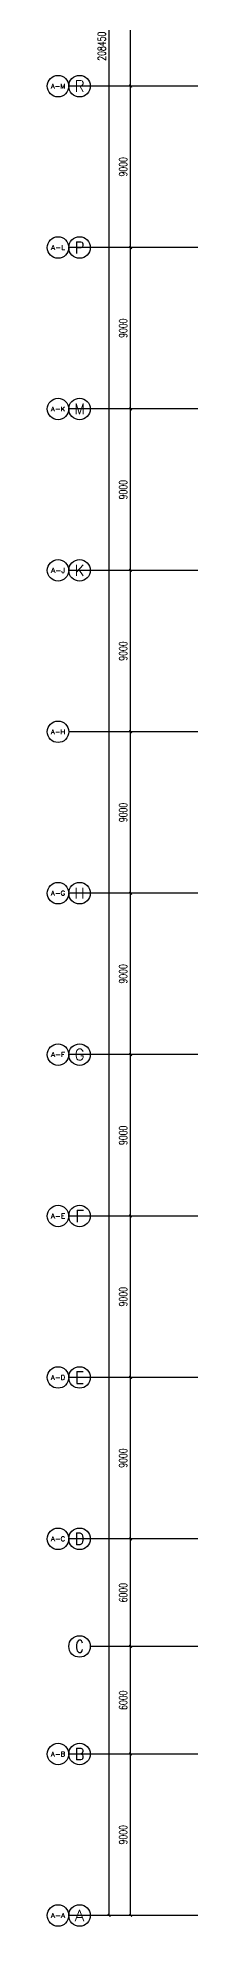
# Model space of a CAD drawing. Extents: x 6824721 to 16538177, y 2478193 to 6665639.
# Drawn here: x 8676955 to 8685355, y 2735101 to 2840398 of the extents above; entities that cross this region are included whole.
import ezdxf
from ezdxf.enums import TextEntityAlignment as Align

# ---------------------------------------------------------------- set-up
doc = ezdxf.new("R2010")
doc.units = 0
doc.header["$LTSCALE"] = 10
for name, color, linetype in [('0-wo', 8, 'Continuous'), ('AXIS', 3, 'Continuous'), ('AXIS_TEXT', 7, 'Continuous')]:
    doc.layers.add(name, color=color, linetype=linetype)
doc.styles.add('_TCH_AXIS', font='COMPLEX', dxfattribs={"bigfont": 'GBCBIG'})
doc.styles.add('_TCH_DIM_T3', font='SIMPLEX', dxfattribs={"width": 0.705882, "bigfont": 'GBCBIG'})
doc.styles.add('COMPLEX', font='COMPLEX')
doc.styles.add('STANDARD_T3', font='TSSDENG.shx', dxfattribs={"width": 0.56, "bigfont": 'TSSDCHN.shx'})
doc.dimstyles.new('_TCH_ARCH&&150', dxfattribs={"dimtxt": 525, "dimasz": 150, "dimexe": 375, "dimexo": 450, "dimgap": 150, "dimtad": 1, "dimdec": 0, "dimzin": 0, "dimdsep": 46, "dimtxsty": 'STANDARD_T3', "dimblk": 'ARCHTICK', "dimcen": 0.09, "dimclrt": 7, "dimazin": 2, "dimtfac": 1, "dimtdec": 0, "dimtix": 1, "dimtmove": 2, "dimatfit": 3, "dimfxl": 0, "dimtolj": 1, "dimtzin": 0, "dimarcsym": 0})

# ---------------------------------------------------------------- blocks, each defined once
blk = doc.blocks.new('_AXISO')
blk.add_circle((0, 0), 0.5)
at = {"layer": 'AXIS_TEXT', "style": 'COMPLEX', "width": 1.041667}
blk.add_attdef('A', text='', height=0.56, dxfattribs=at).set_placement((-0.25, -0.28), (0.25, -0.28), align=Align.FIT)
blk = doc.blocks.new('_ArchTick')
at = {"color": 0, "linetype": 'ByBlock', "const_width": 0.4}
blk.add_lwpolyline([(-0.5, -0.5), (0.5, 0.5)], dxfattribs=at)
blk = doc.blocks.new('*D282')
at = {"layer": 'AXIS', "color": 0, "lineweight": -2, "transparency": 16777216}
for p, q in [((-113567, 843925), (-118442, 843925)), ((-118067, 635475), (-118067, 843925)), ((-113567, 635475), (-118442, 635475))]:
    blk.add_line(p, q, dxfattribs=at)
at = {"layer": 'Defpoints', "color": 0, "transparency": 16777216}
for p in [(-118067, 843925), (-113117, 843925), (-113117, 635475)]:
    blk.add_point(p, dxfattribs=at)
at = {"layer": 'AXIS', "color": 0, "lineweight": -2, "transparency": 16777216, "xscale": 150, "yscale": 150, "zscale": 150}
for p, rotation in [((-118067, 843925), 90), ((-118067, 635475), 270)]:
    blk.add_blockref('_ArchTick', p, dxfattribs=dict(at, rotation=rotation))
at = {"layer": 'AXIS', "color": 7, "transparency": 16777216, "insert": (-118480, 739700), "char_height": 446.2, "attachment_point": 5, "rotation": 90, "style": '_TCH_DIM_T3'}
blk.add_mtext('\\A1;208450', dxfattribs=at)
blk = doc.blocks.new('*D283')
at = {"layer": 'AXIS', "color": 0, "lineweight": -2, "transparency": 16777216}
for p, q in [((-113567, 644475), (-117242, 644475)), ((-116867, 635475), (-116867, 644475)), ((-113567, 635475), (-117242, 635475))]:
    blk.add_line(p, q, dxfattribs=at)
at = {"layer": 'Defpoints', "color": 0, "transparency": 16777216}
for p in [(-116867, 644475), (-113117, 644475), (-113117, 635475)]:
    blk.add_point(p, dxfattribs=at)
at = {"layer": 'AXIS', "color": 0, "lineweight": -2, "transparency": 16777216, "xscale": 150, "yscale": 150, "zscale": 150}
for p, rotation in [((-116867, 644475), 90), ((-116867, 635475), 270)]:
    blk.add_blockref('_ArchTick', p, dxfattribs=dict(at, rotation=rotation))
at = {"layer": 'AXIS', "color": 7, "transparency": 16777216, "insert": (-117280, 639975), "char_height": 446.2, "attachment_point": 5, "rotation": 90, "style": '_TCH_DIM_T3'}
blk.add_mtext('\\A1;9000', dxfattribs=at)
blk = doc.blocks.new('*D284')
at = {"layer": 'AXIS', "color": 0, "lineweight": -2, "transparency": 16777216}
for p, q in [((-113567, 650475), (-117242, 650475)), ((-116867, 644475), (-116867, 650475)), ((-113567, 644475), (-117242, 644475))]:
    blk.add_line(p, q, dxfattribs=at)
at = {"layer": 'Defpoints', "color": 0, "transparency": 16777216}
for p in [(-116867, 650475), (-113117, 650475), (-113117, 644475)]:
    blk.add_point(p, dxfattribs=at)
at = {"layer": 'AXIS', "color": 0, "lineweight": -2, "transparency": 16777216, "xscale": 150, "yscale": 150, "zscale": 150}
for p, rotation in [((-116867, 650475), 90), ((-116867, 644475), 270)]:
    blk.add_blockref('_ArchTick', p, dxfattribs=dict(at, rotation=rotation))
at = {"layer": 'AXIS', "color": 7, "transparency": 16777216, "insert": (-117280, 647475), "char_height": 446.2, "attachment_point": 5, "rotation": 90, "style": '_TCH_DIM_T3'}
blk.add_mtext('\\A1;6000', dxfattribs=at)
blk = doc.blocks.new('*D285')
at = {"layer": 'AXIS', "color": 0, "lineweight": -2, "transparency": 16777216}
for p, q in [((-113567, 656475), (-117242, 656475)), ((-116867, 650475), (-116867, 656475)), ((-113567, 650475), (-117242, 650475))]:
    blk.add_line(p, q, dxfattribs=at)
at = {"layer": 'Defpoints', "color": 0, "transparency": 16777216}
for p in [(-116867, 656475), (-113117, 656475), (-113117, 650475)]:
    blk.add_point(p, dxfattribs=at)
at = {"layer": 'AXIS', "color": 0, "lineweight": -2, "transparency": 16777216, "xscale": 150, "yscale": 150, "zscale": 150}
for p, rotation in [((-116867, 656475), 90), ((-116867, 650475), 270)]:
    blk.add_blockref('_ArchTick', p, dxfattribs=dict(at, rotation=rotation))
at = {"layer": 'AXIS', "color": 7, "transparency": 16777216, "insert": (-117280, 653475), "char_height": 446.2, "attachment_point": 5, "rotation": 90, "style": '_TCH_DIM_T3'}
blk.add_mtext('\\A1;6000', dxfattribs=at)
blk = doc.blocks.new('*D286')
at = {"layer": 'AXIS', "color": 0, "lineweight": -2, "transparency": 16777216}
for p, q in [((-113567, 665475), (-117242, 665475)), ((-116867, 656475), (-116867, 665475)), ((-113567, 656475), (-117242, 656475))]:
    blk.add_line(p, q, dxfattribs=at)
at = {"layer": 'Defpoints', "color": 0, "transparency": 16777216}
for p in [(-116867, 665475), (-113117, 665475), (-113117, 656475)]:
    blk.add_point(p, dxfattribs=at)
at = {"layer": 'AXIS', "color": 0, "lineweight": -2, "transparency": 16777216, "xscale": 150, "yscale": 150, "zscale": 150}
for p, rotation in [((-116867, 665475), 90), ((-116867, 656475), 270)]:
    blk.add_blockref('_ArchTick', p, dxfattribs=dict(at, rotation=rotation))
at = {"layer": 'AXIS', "color": 7, "transparency": 16777216, "insert": (-117280, 660975), "char_height": 446.2, "attachment_point": 5, "rotation": 90, "style": '_TCH_DIM_T3'}
blk.add_mtext('\\A1;9000', dxfattribs=at)
blk = doc.blocks.new('*D287')
at = {"layer": 'AXIS', "color": 0, "lineweight": -2, "transparency": 16777216}
for p, q in [((-113567, 674475), (-117242, 674475)), ((-116867, 665475), (-116867, 674475)), ((-113567, 665475), (-117242, 665475))]:
    blk.add_line(p, q, dxfattribs=at)
at = {"layer": 'Defpoints', "color": 0, "transparency": 16777216}
for p in [(-116867, 674475), (-113117, 674475), (-113117, 665475)]:
    blk.add_point(p, dxfattribs=at)
at = {"layer": 'AXIS', "color": 0, "lineweight": -2, "transparency": 16777216, "xscale": 150, "yscale": 150, "zscale": 150}
for p, rotation in [((-116867, 674475), 90), ((-116867, 665475), 270)]:
    blk.add_blockref('_ArchTick', p, dxfattribs=dict(at, rotation=rotation))
at = {"layer": 'AXIS', "color": 7, "transparency": 16777216, "insert": (-117280, 669975), "char_height": 446.2, "attachment_point": 5, "rotation": 90, "style": '_TCH_DIM_T3'}
blk.add_mtext('\\A1;9000', dxfattribs=at)
blk = doc.blocks.new('*D288')
at = {"layer": 'AXIS', "color": 0, "lineweight": -2, "transparency": 16777216}
for p, q in [((-113567, 683475), (-117242, 683475)), ((-116867, 674475), (-116867, 683475)), ((-113567, 674475), (-117242, 674475))]:
    blk.add_line(p, q, dxfattribs=at)
at = {"layer": 'Defpoints', "color": 0, "transparency": 16777216}
for p in [(-116867, 683475), (-113117, 683475), (-113117, 674475)]:
    blk.add_point(p, dxfattribs=at)
at = {"layer": 'AXIS', "color": 0, "lineweight": -2, "transparency": 16777216, "xscale": 150, "yscale": 150, "zscale": 150}
for p, rotation in [((-116867, 683475), 90), ((-116867, 674475), 270)]:
    blk.add_blockref('_ArchTick', p, dxfattribs=dict(at, rotation=rotation))
at = {"layer": 'AXIS', "color": 7, "transparency": 16777216, "insert": (-117280, 678975), "char_height": 446.2, "attachment_point": 5, "rotation": 90, "style": '_TCH_DIM_T3'}
blk.add_mtext('\\A1;9000', dxfattribs=at)
blk = doc.blocks.new('*D289')
at = {"layer": 'AXIS', "color": 0, "lineweight": -2, "transparency": 16777216}
for p, q in [((-113567, 692475), (-117242, 692475)), ((-116867, 683475), (-116867, 692475)), ((-113567, 683475), (-117242, 683475))]:
    blk.add_line(p, q, dxfattribs=at)
at = {"layer": 'Defpoints', "color": 0, "transparency": 16777216}
for p in [(-116867, 692475), (-113117, 692475), (-113117, 683475)]:
    blk.add_point(p, dxfattribs=at)
at = {"layer": 'AXIS', "color": 0, "lineweight": -2, "transparency": 16777216, "xscale": 150, "yscale": 150, "zscale": 150}
for p, rotation in [((-116867, 692475), 90), ((-116867, 683475), 270)]:
    blk.add_blockref('_ArchTick', p, dxfattribs=dict(at, rotation=rotation))
at = {"layer": 'AXIS', "color": 7, "transparency": 16777216, "insert": (-117280, 687975), "char_height": 446.2, "attachment_point": 5, "rotation": 90, "style": '_TCH_DIM_T3'}
blk.add_mtext('\\A1;9000', dxfattribs=at)
blk = doc.blocks.new('*D290')
at = {"layer": 'AXIS', "color": 0, "lineweight": -2, "transparency": 16777216}
for p, q in [((-113567, 701475), (-117242, 701475)), ((-116867, 692475), (-116867, 701475)), ((-113567, 692475), (-117242, 692475))]:
    blk.add_line(p, q, dxfattribs=at)
at = {"layer": 'Defpoints', "color": 0, "transparency": 16777216}
for p in [(-116867, 701475), (-113117, 701475), (-113117, 692475)]:
    blk.add_point(p, dxfattribs=at)
at = {"layer": 'AXIS', "color": 0, "lineweight": -2, "transparency": 16777216, "xscale": 150, "yscale": 150, "zscale": 150}
for p, rotation in [((-116867, 701475), 90), ((-116867, 692475), 270)]:
    blk.add_blockref('_ArchTick', p, dxfattribs=dict(at, rotation=rotation))
at = {"layer": 'AXIS', "color": 7, "transparency": 16777216, "insert": (-117280, 696975), "char_height": 446.2, "attachment_point": 5, "rotation": 90, "style": '_TCH_DIM_T3'}
blk.add_mtext('\\A1;9000', dxfattribs=at)
blk = doc.blocks.new('*D291')
at = {"layer": 'AXIS', "color": 0, "lineweight": -2, "transparency": 16777216}
for p, q in [((-113567, 710475), (-117242, 710475)), ((-116867, 701475), (-116867, 710475)), ((-113567, 701475), (-117242, 701475))]:
    blk.add_line(p, q, dxfattribs=at)
at = {"layer": 'Defpoints', "color": 0, "transparency": 16777216}
for p in [(-116867, 710475), (-113117, 710475), (-113117, 701475)]:
    blk.add_point(p, dxfattribs=at)
at = {"layer": 'AXIS', "color": 0, "lineweight": -2, "transparency": 16777216, "xscale": 150, "yscale": 150, "zscale": 150}
for p, rotation in [((-116867, 710475), 90), ((-116867, 701475), 270)]:
    blk.add_blockref('_ArchTick', p, dxfattribs=dict(at, rotation=rotation))
at = {"layer": 'AXIS', "color": 7, "transparency": 16777216, "insert": (-117280, 705975), "char_height": 446.2, "attachment_point": 5, "rotation": 90, "style": '_TCH_DIM_T3'}
blk.add_mtext('\\A1;9000', dxfattribs=at)
blk = doc.blocks.new('*D292')
at = {"layer": 'AXIS', "color": 0, "lineweight": -2, "transparency": 16777216}
for p, q in [((-113567, 719475), (-117242, 719475)), ((-116867, 710475), (-116867, 719475)), ((-113567, 710475), (-117242, 710475))]:
    blk.add_line(p, q, dxfattribs=at)
at = {"layer": 'Defpoints', "color": 0, "transparency": 16777216}
for p in [(-116867, 719475), (-113117, 719475), (-113117, 710475)]:
    blk.add_point(p, dxfattribs=at)
at = {"layer": 'AXIS', "color": 0, "lineweight": -2, "transparency": 16777216, "xscale": 150, "yscale": 150, "zscale": 150}
for p, rotation in [((-116867, 719475), 90), ((-116867, 710475), 270)]:
    blk.add_blockref('_ArchTick', p, dxfattribs=dict(at, rotation=rotation))
at = {"layer": 'AXIS', "color": 7, "transparency": 16777216, "insert": (-117280, 714975), "char_height": 446.2, "attachment_point": 5, "rotation": 90, "style": '_TCH_DIM_T3'}
blk.add_mtext('\\A1;9000', dxfattribs=at)
blk = doc.blocks.new('*D293')
at = {"layer": 'AXIS', "color": 0, "lineweight": -2, "transparency": 16777216}
for p, q in [((-113567, 728475), (-117242, 728475)), ((-116867, 719475), (-116867, 728475)), ((-113567, 719475), (-117242, 719475))]:
    blk.add_line(p, q, dxfattribs=at)
at = {"layer": 'Defpoints', "color": 0, "transparency": 16777216}
for p in [(-116867, 728475), (-113117, 728475), (-113117, 719475)]:
    blk.add_point(p, dxfattribs=at)
at = {"layer": 'AXIS', "color": 0, "lineweight": -2, "transparency": 16777216, "xscale": 150, "yscale": 150, "zscale": 150}
for p, rotation in [((-116867, 728475), 90), ((-116867, 719475), 270)]:
    blk.add_blockref('_ArchTick', p, dxfattribs=dict(at, rotation=rotation))
at = {"layer": 'AXIS', "color": 7, "transparency": 16777216, "insert": (-117280, 723975), "char_height": 446.2, "attachment_point": 5, "rotation": 90, "style": '_TCH_DIM_T3'}
blk.add_mtext('\\A1;9000', dxfattribs=at)
blk = doc.blocks.new('*D294')
at = {"layer": 'AXIS', "color": 0, "lineweight": -2, "transparency": 16777216}
for p, q in [((-113567, 737475), (-117242, 737475)), ((-116867, 728475), (-116867, 737475)), ((-113567, 728475), (-117242, 728475))]:
    blk.add_line(p, q, dxfattribs=at)
at = {"layer": 'Defpoints', "color": 0, "transparency": 16777216}
for p in [(-116867, 737475), (-113117, 737475), (-113117, 728475)]:
    blk.add_point(p, dxfattribs=at)
at = {"layer": 'AXIS', "color": 0, "lineweight": -2, "transparency": 16777216, "xscale": 150, "yscale": 150, "zscale": 150}
for p, rotation in [((-116867, 737475), 90), ((-116867, 728475), 270)]:
    blk.add_blockref('_ArchTick', p, dxfattribs=dict(at, rotation=rotation))
at = {"layer": 'AXIS', "color": 7, "transparency": 16777216, "insert": (-117280, 732975), "char_height": 446.2, "attachment_point": 5, "rotation": 90, "style": '_TCH_DIM_T3'}
blk.add_mtext('\\A1;9000', dxfattribs=at)
blk = doc.blocks.new('*D295')
at = {"layer": 'AXIS', "color": 0, "lineweight": -2, "transparency": 16777216}
for p, q in [((-113567, 746475), (-117242, 746475)), ((-116867, 737475), (-116867, 746475)), ((-113567, 737475), (-117242, 737475))]:
    blk.add_line(p, q, dxfattribs=at)
at = {"layer": 'Defpoints', "color": 0, "transparency": 16777216}
for p in [(-116867, 746475), (-113117, 746475), (-113117, 737475)]:
    blk.add_point(p, dxfattribs=at)
at = {"layer": 'AXIS', "color": 0, "lineweight": -2, "transparency": 16777216, "xscale": 150, "yscale": 150, "zscale": 150}
for p, rotation in [((-116867, 746475), 90), ((-116867, 737475), 270)]:
    blk.add_blockref('_ArchTick', p, dxfattribs=dict(at, rotation=rotation))
at = {"layer": 'AXIS', "color": 7, "transparency": 16777216, "insert": (-117280, 741975), "char_height": 446.2, "attachment_point": 5, "rotation": 90, "style": '_TCH_DIM_T3'}
blk.add_mtext('\\A1;9000', dxfattribs=at)
blk = doc.blocks.new('wet 45u67i')
at = {"layer": 'AXIS', "color": 3}
for p, q in [((-113117.3, 737474.6), (-120317.3, 737474.6)), ((-113117.3, 737474.6), (-119117.3, 737474.6)), ((-113117.3, 728474.6), (-120317.3, 728474.6)), ((-113117.3, 728474.6), (-119117.3, 728474.6)), ((-113117.3, 719474.6), (-120317.3, 719474.6)), ((-113117.3, 719474.6), (-119117.3, 719474.6)), ((-113117.3, 710474.6), (-120317.3, 710474.6)), ((-113117.3, 710474.6), (-119117.3, 710474.6)), ((-113117.3, 701474.6), (-120317.3, 701474.6)), ((-113117.3, 692474.6), (-120317.3, 692474.6)), ((-113117.3, 692474.6), (-119117.3, 692474.6)), ((-113117.3, 683474.6), (-120317.3, 683474.6)), ((-113117.3, 683474.6), (-119117.3, 683474.6)), ((-113117.3, 674474.6), (-120317.3, 674474.6)), ((-113117.3, 674474.6), (-119117.3, 674474.6)), ((-113117.3, 665474.6), (-120317.3, 665474.6)), ((-113117.3, 665474.6), (-119117.3, 665474.6)), ((-113117.3, 656474.6), (-120317.3, 656474.6)), ((-113117.3, 656474.6), (-119117.3, 656474.6)), ((-113117.3, 650474.6), (-119117.3, 650474.6)), ((-113117.3, 644474.6), (-120317.3, 644474.6)), ((-113117.3, 644474.6), (-119117.3, 644474.6)), ((-113117.3, 635474.6), (-120317.3, 635474.6)), ((-113117.3, 635474.6), (-119117.3, 635474.6))]:
    blk.add_line(p, q, dxfattribs=at)
ref = blk.add_blockref('_AXISO', (-120917.3, 737474.6), dxfattribs=dict(at, xscale=1200, yscale=1200, zscale=1200))
ref.add_attrib('A', 'A-M', dxfattribs={"layer": 'AXIS_TEXT', "height": 247.86, "style": '_TCH_AXIS'}).set_placement((-121318.6, 737350.7), (-120516, 737350.7), align=Align.FIT)
ref = blk.add_blockref('_AXISO', (-119717.3, 737474.6), dxfattribs=dict(at, xscale=1200, yscale=1200, zscale=1200))
ref.add_attrib('A', 'R', dxfattribs={"layer": 'AXIS_TEXT', "height": 637.8, "style": '_TCH_AXIS'}).set_placement((-119990.6, 737155.7), (-119444, 737155.7), align=Align.FIT)
ref = blk.add_blockref('_AXISO', (-120917.3, 728474.6), dxfattribs=dict(at, xscale=1200, yscale=1200, zscale=1200))
ref.add_attrib('A', 'A-L', dxfattribs={"layer": 'AXIS_TEXT', "height": 269.48, "style": '_TCH_AXIS'}).set_placement((-121315.1, 728339.9), (-120519.5, 728339.9), align=Align.FIT)
ref = blk.add_blockref('_AXISO', (-119717.3, 728474.6), dxfattribs=dict(at, xscale=1200, yscale=1200, zscale=1200))
ref.add_attrib('A', 'P', dxfattribs={"layer": 'AXIS_TEXT', "height": 652.9, "style": '_TCH_AXIS'}).set_placement((-119981.6, 728148.2), (-119453, 728148.2), align=Align.FIT)
ref = blk.add_blockref('_AXISO', (-120917.3, 719474.6), dxfattribs=dict(at, xscale=1200, yscale=1200, zscale=1200))
ref.add_attrib('A', 'A-K', dxfattribs={"layer": 'AXIS_TEXT', "height": 254.69, "style": '_TCH_AXIS'}).set_placement((-121317.5, 719347.3), (-120517.1, 719347.3), align=Align.FIT)
ref = blk.add_blockref('_AXISO', (-119717.3, 719474.6), dxfattribs=dict(at, xscale=1200, yscale=1200, zscale=1200))
ref.add_attrib('A', 'M', dxfattribs={"layer": 'AXIS_TEXT', "height": 594, "style": '_TCH_AXIS'}).set_placement((-120014.3, 719177.6), (-119420.3, 719177.6), align=Align.FIT)
ref = blk.add_blockref('_AXISO', (-120917.3, 710474.6), dxfattribs=dict(at, xscale=1200, yscale=1200, zscale=1200))
ref.add_attrib('A', 'A-J', dxfattribs={"layer": 'AXIS_TEXT', "height": 285.97, "style": '_TCH_AXIS'}).set_placement((-121312.2, 710331.6), (-120522.4, 710331.6), align=Align.FIT)
ref = blk.add_blockref('_AXISO', (-119717.3, 710474.6), dxfattribs=dict(at, xscale=1200, yscale=1200, zscale=1200))
ref.add_attrib('A', 'K', dxfattribs={"layer": 'AXIS_TEXT', "height": 622.9, "style": '_TCH_AXIS'}).set_placement((-119999.1, 710163.2), (-119435.5, 710163.2), align=Align.FIT)
ref = blk.add_blockref('_AXISO', (-120917.3, 701474.6), dxfattribs=dict(at, xscale=1200, yscale=1200, zscale=1200))
ref.add_attrib('A', 'A-H', dxfattribs={"layer": 'AXIS_TEXT', "height": 251.23, "style": '_TCH_AXIS'}).set_placement((-121318.1, 701349), (-120516.5, 701349), align=Align.FIT)
ref = blk.add_blockref('_AXISO', (-120917.3, 692474.6), dxfattribs=dict(at, xscale=1200, yscale=1200, zscale=1200))
ref.add_attrib('A', 'A-G', dxfattribs={"layer": 'AXIS_TEXT', "height": 258.24, "style": '_TCH_AXIS'}).set_placement((-121317, 692345.5), (-120517.6, 692345.5), align=Align.FIT)
ref = blk.add_blockref('_AXISO', (-119717.3, 692474.6), dxfattribs=dict(at, xscale=1200, yscale=1200, zscale=1200))
ref.add_attrib('A', 'H', dxfattribs={"layer": 'AXIS_TEXT', "height": 608.3, "style": '_TCH_AXIS'}).set_placement((-120007, 692170.5), (-119427.6, 692170.5), align=Align.FIT)
ref = blk.add_blockref('_AXISO', (-120917.3, 683474.6), dxfattribs=dict(at, xscale=1200, yscale=1200, zscale=1200))
ref.add_attrib('A', 'A-F', dxfattribs={"layer": 'AXIS_TEXT', "height": 265.63, "style": '_TCH_AXIS'}).set_placement((-121315.7, 683341.8), (-120518.9, 683341.8), align=Align.FIT)
ref = blk.add_blockref('_AXISO', (-119717.3, 683474.6), dxfattribs=dict(at, xscale=1200, yscale=1200, zscale=1200))
ref.add_attrib('A', 'G', dxfattribs={"layer": 'AXIS_TEXT', "height": 637.8, "style": '_TCH_AXIS'}).set_placement((-119990.6, 683155.7), (-119444, 683155.7), align=Align.FIT)
ref = blk.add_blockref('_AXISO', (-120917.3, 674474.6), dxfattribs=dict(at, xscale=1200, yscale=1200, zscale=1200))
ref.add_attrib('A', 'A-E', dxfattribs={"layer": 'AXIS_TEXT', "height": 265.63, "style": '_TCH_AXIS'}).set_placement((-121315.7, 674341.8), (-120518.9, 674341.8), align=Align.FIT)
ref = blk.add_blockref('_AXISO', (-119717.3, 674474.6), dxfattribs=dict(at, xscale=1200, yscale=1200, zscale=1200))
ref.add_attrib('A', 'F', dxfattribs={"layer": 'AXIS_TEXT', "height": 668.2, "style": '_TCH_AXIS'}).set_placement((-119971.8, 674140.5), (-119462.8, 674140.5), align=Align.FIT)
ref = blk.add_blockref('_AXISO', (-120917.3, 665474.6), dxfattribs=dict(at, xscale=1200, yscale=1200, zscale=1200))
ref.add_attrib('A', 'A-D', dxfattribs={"layer": 'AXIS_TEXT', "height": 261.89, "style": '_TCH_AXIS'}).set_placement((-121316.4, 665343.7), (-120518.2, 665343.7), align=Align.FIT)
ref = blk.add_blockref('_AXISO', (-119717.3, 665474.6), dxfattribs=dict(at, xscale=1200, yscale=1200, zscale=1200))
ref.add_attrib('A', 'E', dxfattribs={"layer": 'AXIS_TEXT', "height": 668.2, "style": '_TCH_AXIS'}).set_placement((-119971.8, 665140.5), (-119462.8, 665140.5), align=Align.FIT)
ref = blk.add_blockref('_AXISO', (-120917.3, 656474.6), dxfattribs=dict(at, xscale=1200, yscale=1200, zscale=1200))
ref.add_attrib('A', 'A-C', dxfattribs={"layer": 'AXIS_TEXT', "height": 269.48, "style": '_TCH_AXIS'}).set_placement((-121315.1, 656339.9), (-120519.5, 656339.9), align=Align.FIT)
ref = blk.add_blockref('_AXISO', (-119717.3, 656474.6), dxfattribs=dict(at, xscale=1200, yscale=1200, zscale=1200))
ref.add_attrib('A', 'D', dxfattribs={"layer": 'AXIS_TEXT', "height": 652.9, "style": '_TCH_AXIS'}).set_placement((-119981.6, 656148.2), (-119453, 656148.2), align=Align.FIT)
ref = blk.add_blockref('_AXISO', (-119717.3, 650474.6), dxfattribs=dict(at, xscale=1200, yscale=1200, zscale=1200))
ref.add_attrib('A', 'C', dxfattribs={"layer": 'AXIS_TEXT', "height": 683.5, "style": '_TCH_AXIS'}).set_placement((-119961.4, 650132.8), (-119473.2, 650132.8), align=Align.FIT)
ref = blk.add_blockref('_AXISO', (-120917.3, 644474.6), dxfattribs=dict(at, xscale=1200, yscale=1200, zscale=1200))
ref.add_attrib('A', 'A-B', dxfattribs={"layer": 'AXIS_TEXT', "height": 261.89, "style": '_TCH_AXIS'}).set_placement((-121316.4, 644343.7), (-120518.2, 644343.7), align=Align.FIT)
ref = blk.add_blockref('_AXISO', (-119717.3, 644474.6), dxfattribs=dict(at, xscale=1200, yscale=1200, zscale=1200))
ref.add_attrib('A', 'B', dxfattribs={"layer": 'AXIS_TEXT', "height": 652.9, "style": '_TCH_AXIS'}).set_placement((-119981.6, 644148.2), (-119453, 644148.2), align=Align.FIT)
ref = blk.add_blockref('_AXISO', (-120917.3, 635474.6), dxfattribs=dict(at, xscale=1200, yscale=1200, zscale=1200))
ref.add_attrib('A', 'A-A', dxfattribs={"layer": 'AXIS_TEXT', "height": 258.24, "style": '_TCH_AXIS'}).set_placement((-121317, 635345.5), (-120517.6, 635345.5), align=Align.FIT)
ref = blk.add_blockref('_AXISO', (-119717.3, 635474.6), dxfattribs=dict(at, xscale=1200, yscale=1200, zscale=1200))
ref.add_attrib('A', 'A', dxfattribs={"layer": 'AXIS_TEXT', "height": 637.8, "style": '_TCH_AXIS'}).set_placement((-119990.6, 635155.7), (-119444, 635155.7), align=Align.FIT)
for p1, p2, distance, picture, middle in [((-113117.3, 635474.6), (-113117.3, 843924.6), 4950, '*D282', (-118479.8, 739699.6)), ((-113117.3, 737474.6), (-113117.3, 746474.6), 3750, '*D295', (-117279.8, 741974.6)), ((-113117.3, 728474.6), (-113117.3, 737474.6), 3750, '*D294', (-117279.8, 732974.6)), ((-113117.3, 719474.6), (-113117.3, 728474.6), 3750, '*D293', (-117279.8, 723974.6)), ((-113117.3, 710474.6), (-113117.3, 719474.6), 3750, '*D292', (-117279.8, 714974.6)), ((-113117.3, 701474.6), (-113117.3, 710474.6), 3750, '*D291', (-117279.8, 705974.6)), ((-113117.3, 692474.6), (-113117.3, 701474.6), 3750, '*D290', (-117279.8, 696974.6)), ((-113117.3, 683474.6), (-113117.3, 692474.6), 3750, '*D289', (-117279.8, 687974.6)), ((-113117.3, 674474.6), (-113117.3, 683474.6), 3750, '*D288', (-117279.8, 678974.6)), ((-113117.3, 665474.6), (-113117.3, 674474.6), 3750, '*D287', (-117279.8, 669974.6)), ((-113117.3, 656474.6), (-113117.3, 665474.6), 3750, '*D286', (-117279.8, 660974.6)), ((-113117.3, 650474.6), (-113117.3, 656474.6), 3750, '*D285', (-117279.8, 653474.6)), ((-113117.3, 644474.6), (-113117.3, 650474.6), 3750, '*D284', (-117279.8, 647474.6)), ((-113117.3, 635474.6), (-113117.3, 644474.6), 3750, '*D283', (-117279.8, 639974.6))]:
    dim = blk.add_aligned_dim(p1=p1, p2=p2, distance=distance, dimstyle='_TCH_ARCH&&150', dxfattribs=at)
    dim.commit()
    dim.dimension.update_dxf_attribs({"geometry": picture, "text_midpoint": middle})

msp = doc.modelspace()

# ---------------------------------------------------------------- block references
at = {"layer": '0-wo'}
msp.add_blockref('wet 45u67i', (8798472.7, 2100226.9), dxfattribs=at)

doc.saveas('drawing.dxf')
